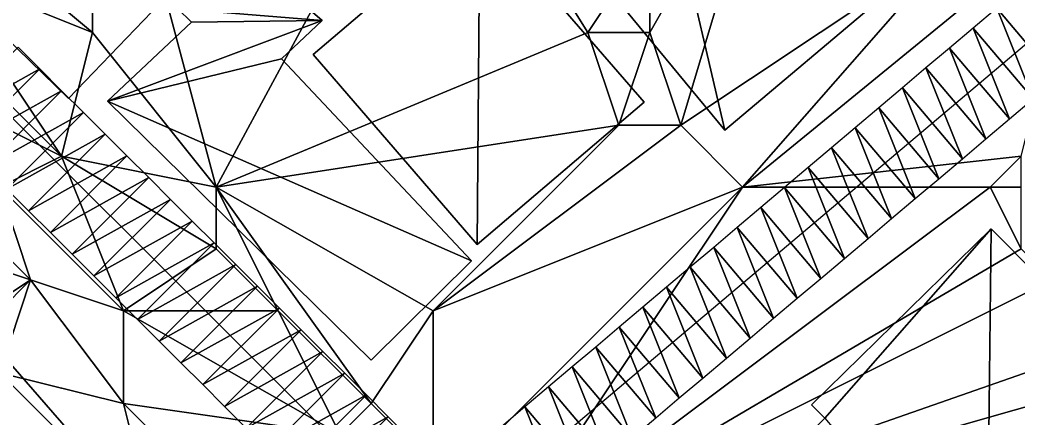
# Model space of a CAD drawing. Header units: metres. Extents: x -1103 to 901, y -902 to 905.
# Drawn here: x -502.7 to -438.2, y 193.1 to 218.8 of the extents above; entities that cross this region are included whole.
import ezdxf

# ---------------------------------------------------------------- set-up
doc = ezdxf.new("R2010")
doc.units = ezdxf.units.M
for name, color, linetype in [('OSM_BUILDING_FOOTPRINTS', 7, 'CONTINUOUS'), ('OSM_BUILDING_ROOFS', 1, 'CONTINUOUS'), ('OSM_BUILDING_WALLS', 8, 'CONTINUOUS'), ('OSM_ROAD_AXES', 2, 'CONTINUOUS'), ('OSM_ROAD_SURFACE', 9, 'CONTINUOUS'), ('OSM_TERRAIN', 3, 'CONTINUOUS')]:
    doc.layers.add(name, color=color, linetype=linetype)

msp = doc.modelspace()

# ---------------------------------------------------------------- linework, layer by layer
at = {"layer": 'OSM_BUILDING_FOOTPRINTS'}
for points in [[(-499.542, 213.724, 10.876), (-511.966, 225.833, 10.876), (-497.63, 240.365, 10.876), (-493.12, 235.975, 10.876), (-496.204, 232.856, 10.876), (-488.775, 224.949, 10.876), (-499.542, 213.724, 10.876)], [(-460.19, 224.728, 11.252), (-467.276, 233.044, 11.252), (-461.119, 237.811, 11.252), (-446.616, 220.581, 11.252), (-457.15, 211.678, 11.252), (-464.833, 221.012, 11.252), (-460.19, 224.728, 11.252)], [(-483.746, 216.566, 11.678), (-472.969, 225.756, 11.678), (-462.368, 213.492, 11.678), (-473.145, 204.291, 11.678), (-483.746, 216.566, 11.678)], [(-479.998, 196.804, 11.977), (-497.021, 213.547, 11.977), (-491.594, 218.667, 11.977), (-492.478, 219.53, 11.977), (-488.798, 223.633, 11.977), (-483.16, 218.767, 11.977), (-485.78, 216.29, 11.977), (-473.51, 203.24, 11.977), (-479.998, 196.804, 11.977)], [(-451.546, 193.929, 11.028), (-439.94, 205.297, 11.028), (-422.132, 187.349, 11.028), (-425.481, 184.075, 11.028), (-434.678, 175.062, 11.028), (-440.227, 180.647, 11.028), (-447.345, 173.68, 11.028), (-446.295, 172.618, 11.028), (-452.065, 166.956, 11.028), (-464.523, 179.508, 11.028), (-450.684, 193.055, 11.028), (-451.546, 193.929, 11.028)], [(-520.82, 178.379, 13.733), (-506.096, 191.02, 13.733), (-508.959, 194.315, 13.733), (-504.604, 198.053, 13.733), (-493.219, 184.97, 13.733), (-512.308, 168.581, 13.733), (-520.82, 178.379, 13.733)]]:
    msp.add_polyline3d(points, close=True, dxfattribs=at)
at = {"layer": 'OSM_BUILDING_ROOFS'}
for points in [[(-511.966, 225.833, 19.276), (-499.542, 213.724, 19.276), (-488.775, 224.949, 19.276)], [(-472.969, 225.756, 23.278), (-483.746, 216.566, 23.278), (-473.145, 204.291, 23.278)], [(-472.969, 225.756, 23.278), (-473.145, 204.291, 23.278), (-462.368, 213.492, 23.278)], [(-460.19, 224.728, 19.652), (-464.833, 221.012, 19.652), (-457.15, 211.678, 19.652)], [(-460.19, 224.728, 19.652), (-457.15, 211.678, 19.652), (-446.616, 220.581, 19.652)], [(-483.16, 218.767, 20.377), (-488.798, 223.633, 20.377), (-492.478, 219.53, 20.377)], [(-483.16, 218.767, 20.377), (-492.478, 219.53, 20.377), (-491.594, 218.667, 20.377)], [(-497.021, 213.547, 20.377), (-485.78, 216.29, 20.377), (-483.16, 218.767, 20.377)], [(-483.16, 218.767, 20.377), (-491.594, 218.667, 20.377), (-497.021, 213.547, 20.377)], [(-497.021, 213.547, 20.377), (-473.51, 203.24, 20.377), (-485.78, 216.29, 20.377)], [(-497.021, 213.547, 20.377), (-479.998, 196.804, 20.377), (-473.51, 203.24, 20.377)], [(-439.94, 205.297, 21.028), (-451.546, 193.929, 21.028), (-450.684, 193.055, 21.028)], [(-440.227, 180.647, 21.028), (-439.94, 205.297, 21.028), (-450.684, 193.055, 21.028)], [(-440.227, 180.647, 21.028), (-422.132, 187.349, 21.028), (-439.94, 205.297, 21.028)], [(-506.096, 191.02, 31.733), (-493.219, 184.97, 31.733), (-504.604, 198.053, 31.733)]]:
    msp.add_3dface(points, dxfattribs=at)
at = {"layer": 'OSM_BUILDING_WALLS'}
for points in [[(-511.966, 225.833, 10.876), (-499.542, 213.724, 10.876), (-499.542, 213.724, 19.276)], [(-511.966, 225.833, 10.876), (-499.542, 213.724, 19.276), (-511.966, 225.833, 19.276)], [(-472.969, 225.756, 11.678), (-483.746, 216.566, 11.678), (-483.746, 216.566, 23.278)], [(-472.969, 225.756, 11.678), (-483.746, 216.566, 23.278), (-472.969, 225.756, 23.278)], [(-462.368, 213.492, 11.678), (-472.969, 225.756, 11.678), (-472.969, 225.756, 23.278)], [(-462.368, 213.492, 11.678), (-472.969, 225.756, 23.278), (-462.368, 213.492, 23.278)], [(-499.542, 213.724, 10.876), (-488.775, 224.949, 10.876), (-488.775, 224.949, 19.276)], [(-499.542, 213.724, 10.876), (-488.775, 224.949, 19.276), (-499.542, 213.724, 19.276)], [(-483.16, 218.767, 11.977), (-488.798, 223.633, 11.977), (-488.798, 223.633, 20.377)], [(-483.16, 218.767, 11.977), (-488.798, 223.633, 20.377), (-483.16, 218.767, 20.377)], [(-464.833, 221.012, 11.252), (-457.15, 211.678, 11.252), (-457.15, 211.678, 19.652)], [(-464.833, 221.012, 11.252), (-457.15, 211.678, 19.652), (-464.833, 221.012, 19.652)], [(-457.15, 211.678, 11.252), (-446.616, 220.581, 11.252), (-446.616, 220.581, 19.652)], [(-457.15, 211.678, 11.252), (-446.616, 220.581, 19.652), (-457.15, 211.678, 19.652)], [(-492.478, 219.53, 11.977), (-491.594, 218.667, 11.977), (-491.594, 218.667, 20.377)], [(-492.478, 219.53, 11.977), (-491.594, 218.667, 20.377), (-492.478, 219.53, 20.377)], [(-491.594, 218.667, 11.977), (-497.021, 213.547, 11.977), (-497.021, 213.547, 20.377)], [(-491.594, 218.667, 11.977), (-497.021, 213.547, 20.377), (-491.594, 218.667, 20.377)], [(-485.78, 216.29, 11.977), (-483.16, 218.767, 11.977), (-483.16, 218.767, 20.377)], [(-485.78, 216.29, 11.977), (-483.16, 218.767, 20.377), (-485.78, 216.29, 20.377)], [(-473.51, 203.24, 11.977), (-485.78, 216.29, 11.977), (-485.78, 216.29, 20.377)], [(-473.51, 203.24, 11.977), (-485.78, 216.29, 20.377), (-473.51, 203.24, 20.377)], [(-483.746, 216.566, 11.678), (-473.145, 204.291, 11.678), (-473.145, 204.291, 23.278)], [(-483.746, 216.566, 11.678), (-473.145, 204.291, 23.278), (-483.746, 216.566, 23.278)], [(-497.021, 213.547, 11.977), (-479.998, 196.804, 11.977), (-479.998, 196.804, 20.377)], [(-497.021, 213.547, 11.977), (-479.998, 196.804, 20.377), (-497.021, 213.547, 20.377)], [(-473.145, 204.291, 11.678), (-462.368, 213.492, 11.678), (-462.368, 213.492, 23.278)], [(-473.145, 204.291, 11.678), (-462.368, 213.492, 23.278), (-473.145, 204.291, 23.278)], [(-439.94, 205.297, 11.028), (-451.546, 193.929, 11.028), (-451.546, 193.929, 21.028)], [(-439.94, 205.297, 11.028), (-451.546, 193.929, 21.028), (-439.94, 205.297, 21.028)], [(-422.132, 187.349, 11.028), (-439.94, 205.297, 11.028), (-439.94, 205.297, 21.028)], [(-422.132, 187.349, 11.028), (-439.94, 205.297, 21.028), (-422.132, 187.349, 21.028)], [(-479.998, 196.804, 11.977), (-473.51, 203.24, 11.977), (-473.51, 203.24, 20.377)], [(-479.998, 196.804, 11.977), (-473.51, 203.24, 20.377), (-479.998, 196.804, 20.377)], [(-493.219, 184.97, 13.733), (-504.604, 198.053, 13.733), (-504.604, 198.053, 31.733)], [(-493.219, 184.97, 13.733), (-504.604, 198.053, 31.733), (-493.219, 184.97, 31.733)], [(-451.546, 193.929, 11.028), (-450.684, 193.055, 11.028), (-450.684, 193.055, 21.028)], [(-451.546, 193.929, 11.028), (-450.684, 193.055, 21.028), (-451.546, 193.929, 21.028)]]:
    msp.add_3dface(points, dxfattribs=at)
at = {"layer": 'OSM_ROAD_AXES'}
for points in [[(-361.459, 281.704, 11.575), (-475.743, 185.059, 13.242), (-568.428, 108.563, 15.081), (-658.459, 30.519, 14.781), (-712.633, -16.991, 17.947), (-735.857, -37.053, 19.852), (-738.543, -38.988, 20.274), (-740.676, -40.835, 20.932), (-812.988, -100.179, 24.888), (-836.908, -123.458, 22.18), (-868.952, -154.745, 17.428), (-897.758, -186.208, 15.969), (-899.913, -187.933, 15.965)], [(-475.743, 185.059, 13.242), (-531.996, 241.26, 11.004)]]:
    msp.add_polyline3d(points, dxfattribs=at)
at = {"layer": 'OSM_ROAD_SURFACE'}
for points in [[(-438.061, 220.854, 14.045), (-439.585, 219.565, 13.97), (-435.711, 214.983, 14.072)], [(-439.585, 219.565, 13.97), (-441.109, 218.276, 13.895), (-437.235, 213.695, 14.002)], [(-439.585, 219.565, 13.97), (-437.235, 213.695, 14.002), (-435.711, 214.983, 14.072)], [(-441.109, 218.276, 13.895), (-442.633, 216.988, 13.82), (-438.758, 212.406, 13.927)], [(-441.109, 218.276, 13.895), (-438.758, 212.406, 13.927), (-437.235, 213.695, 14.002)], [(-501.396, 215.636, 14.038), (-502.802, 217.041, 13.875), (-507.749, 212.089, 13.896)], [(-442.633, 216.988, 13.82), (-444.156, 215.699, 13.745), (-440.282, 211.118, 13.852)], [(-442.633, 216.988, 13.82), (-440.282, 211.118, 13.852), (-438.758, 212.406, 13.927)], [(-501.396, 215.636, 14.038), (-507.749, 212.089, 13.896), (-506.343, 210.684, 14.064)], [(-499.989, 214.231, 14.201), (-501.396, 215.636, 14.038), (-506.343, 210.684, 14.064)], [(-444.156, 215.699, 13.745), (-445.68, 214.411, 13.67), (-441.806, 209.829, 13.777)], [(-444.156, 215.699, 13.745), (-441.806, 209.829, 13.777), (-440.282, 211.118, 13.852)], [(-499.989, 214.231, 14.201), (-506.343, 210.684, 14.064), (-504.937, 209.279, 14.231)], [(-498.583, 212.826, 14.314), (-499.989, 214.231, 14.201), (-504.937, 209.279, 14.231)], [(-445.68, 214.411, 13.67), (-447.204, 213.122, 13.595), (-443.33, 208.54, 13.611)], [(-445.68, 214.411, 13.67), (-443.33, 208.54, 13.611), (-441.806, 209.829, 13.777)], [(-498.583, 212.826, 14.314), (-504.937, 209.279, 14.231), (-503.53, 207.874, 14.386)], [(-497.177, 211.421, 14.353), (-498.583, 212.826, 14.314), (-503.53, 207.874, 14.386)], [(-447.204, 213.122, 13.595), (-448.728, 211.833, 13.52), (-444.854, 207.252, 13.518)], [(-447.204, 213.122, 13.595), (-444.854, 207.252, 13.518), (-443.33, 208.54, 13.611)], [(-448.728, 211.833, 13.52), (-450.252, 210.545, 13.445), (-446.377, 205.963, 13.496)], [(-448.728, 211.833, 13.52), (-446.377, 205.963, 13.496), (-444.854, 207.252, 13.518)], [(-497.177, 211.421, 14.353), (-503.53, 207.874, 14.386), (-502.124, 206.469, 14.479)], [(-495.77, 210.016, 14.392), (-497.177, 211.421, 14.353), (-502.124, 206.469, 14.479)], [(-450.252, 210.545, 13.445), (-451.775, 209.256, 13.37), (-447.901, 204.675, 13.475)], [(-450.252, 210.545, 13.445), (-447.901, 204.675, 13.475), (-446.377, 205.963, 13.496)], [(-495.77, 210.016, 14.392), (-502.124, 206.469, 14.479), (-500.718, 205.064, 14.573)], [(-494.364, 208.611, 14.449), (-495.77, 210.016, 14.392), (-500.718, 205.064, 14.573)], [(-451.775, 209.256, 13.37), (-453.299, 207.967, 13.265), (-449.425, 203.386, 13.453)], [(-451.775, 209.256, 13.37), (-449.425, 203.386, 13.453), (-447.901, 204.675, 13.475)], [(-494.364, 208.611, 14.449), (-500.718, 205.064, 14.573), (-499.311, 203.659, 14.666)], [(-492.958, 207.206, 14.568), (-494.364, 208.611, 14.449), (-499.311, 203.659, 14.666)], [(-453.299, 207.967, 13.265), (-454.823, 206.679, 13.243), (-450.949, 202.097, 13.432)], [(-453.299, 207.967, 13.265), (-450.949, 202.097, 13.432), (-449.425, 203.386, 13.453)], [(-492.958, 207.206, 14.568), (-499.311, 203.659, 14.666), (-497.905, 202.253, 14.76)], [(-491.551, 205.8, 14.686), (-492.958, 207.206, 14.568), (-497.905, 202.253, 14.76)], [(-454.823, 206.679, 13.243), (-456.347, 205.39, 13.221), (-452.472, 200.809, 13.41)], [(-454.823, 206.679, 13.243), (-452.472, 200.809, 13.41), (-450.949, 202.097, 13.432)], [(-491.551, 205.8, 14.686), (-497.905, 202.253, 14.76), (-496.499, 200.848, 14.853)], [(-490.145, 204.395, 14.804), (-491.551, 205.8, 14.686), (-496.499, 200.848, 14.853)], [(-456.347, 205.39, 13.221), (-457.871, 204.102, 13.2), (-453.996, 199.52, 13.388)], [(-456.347, 205.39, 13.221), (-453.996, 199.52, 13.388), (-452.472, 200.809, 13.41)], [(-490.145, 204.395, 14.804), (-496.499, 200.848, 14.853), (-495.092, 199.443, 14.816)], [(-488.739, 202.99, 14.754), (-490.145, 204.395, 14.804), (-495.092, 199.443, 14.816)], [(-457.871, 204.102, 13.2), (-459.394, 202.813, 13.178), (-455.52, 198.232, 13.367)], [(-457.871, 204.102, 13.2), (-455.52, 198.232, 13.367), (-453.996, 199.52, 13.388)], [(-488.739, 202.99, 14.754), (-495.092, 199.443, 14.816), (-493.686, 198.038, 14.741)], [(-487.332, 201.585, 14.685), (-488.739, 202.99, 14.754), (-493.686, 198.038, 14.741)], [(-459.394, 202.813, 13.178), (-460.918, 201.524, 13.189), (-457.044, 196.943, 13.345)], [(-459.394, 202.813, 13.178), (-457.044, 196.943, 13.345), (-455.52, 198.232, 13.367)], [(-487.332, 201.585, 14.685), (-493.686, 198.038, 14.741), (-492.28, 196.633, 14.666)], [(-485.926, 200.18, 14.6), (-487.332, 201.585, 14.685), (-492.28, 196.633, 14.666)], [(-460.918, 201.524, 13.189), (-462.442, 200.236, 13.204), (-458.568, 195.654, 13.324)], [(-460.918, 201.524, 13.189), (-458.568, 195.654, 13.324), (-457.044, 196.943, 13.345)], [(-485.926, 200.18, 14.6), (-492.28, 196.633, 14.666), (-490.873, 195.228, 14.591)], [(-484.52, 198.775, 14.465), (-485.926, 200.18, 14.6), (-490.873, 195.228, 14.591)], [(-462.442, 200.236, 13.204), (-463.966, 198.947, 13.218), (-460.091, 194.366, 13.302)], [(-462.442, 200.236, 13.204), (-460.091, 194.366, 13.302), (-458.568, 195.654, 13.324)], [(-484.52, 198.775, 14.465), (-490.873, 195.228, 14.591), (-489.467, 193.823, 14.515)], [(-483.113, 197.37, 14.33), (-484.52, 198.775, 14.465), (-489.467, 193.823, 14.515)], [(-463.966, 198.947, 13.218), (-465.49, 197.659, 13.233), (-461.615, 193.077, 13.28)], [(-463.966, 198.947, 13.218), (-461.615, 193.077, 13.28), (-460.091, 194.366, 13.302)], [(-483.113, 197.37, 14.33), (-489.467, 193.823, 14.515), (-488.061, 192.418, 14.427)], [(-481.707, 195.965, 14.195), (-483.113, 197.37, 14.33), (-488.061, 192.418, 14.427)], [(-465.49, 197.659, 13.233), (-467.013, 196.37, 13.247), (-463.139, 191.789, 13.259)], [(-465.49, 197.659, 13.233), (-463.139, 191.789, 13.259), (-461.615, 193.077, 13.28)], [(-467.013, 196.37, 13.247), (-468.537, 195.081, 13.262), (-464.663, 190.5, 13.237)], [(-467.013, 196.37, 13.247), (-464.663, 190.5, 13.237), (-463.139, 191.789, 13.259)], [(-481.707, 195.965, 14.195), (-488.061, 192.418, 14.427), (-486.654, 191.013, 14.317)], [(-480.301, 194.56, 14.09), (-481.707, 195.965, 14.195), (-486.654, 191.013, 14.317)], [(-468.537, 195.081, 13.262), (-470.061, 193.793, 13.277), (-466.187, 189.211, 13.216)], [(-468.537, 195.081, 13.262), (-466.187, 189.211, 13.216), (-464.663, 190.5, 13.237)], [(-480.301, 194.56, 14.09), (-486.654, 191.013, 14.317), (-485.248, 189.608, 14.23)], [(-478.894, 193.155, 13.99), (-480.301, 194.56, 14.09), (-485.248, 189.608, 14.23)], [(-470.061, 193.793, 13.277), (-471.585, 192.504, 13.295), (-467.71, 187.923, 13.194)], [(-470.061, 193.793, 13.277), (-467.71, 187.923, 13.194), (-466.187, 189.211, 13.216)], [(-478.894, 193.155, 13.99), (-485.248, 189.608, 14.23), (-483.842, 188.203, 14.021)], [(-477.488, 191.75, 13.857), (-478.894, 193.155, 13.99), (-483.842, 188.203, 14.021)]]:
    msp.add_3dface(points, dxfattribs=at)
at = {"layer": 'OSM_TERRAIN'}
for points in [[(-510, 228, 13.622), (-498, 218, 13.766), (-498, 238, 13.759)], [(-498, 218, 13.766), (-490, 208, 14.167), (-498, 238, 13.759)], [(-490, 208, 14.167), (-476, 234, 13.98), (-498, 238, 13.759)], [(-490, 208, 14.167), (-466, 218, 13.718), (-476, 234, 13.98)], [(-466, 218, 13.718), (-462, 224, 13.604), (-476, 234, 13.98)], [(-462, 218, 13.282), (-454, 232, 13.321), (-462, 224, 13.604)], [(-462, 218, 13.282), (-460, 212, 13.365), (-454, 232, 13.321)], [(-454, 232, 13.321), (-460, 212, 13.365), (-442, 224, 13.475)], [(-508, 222, 13.249), (-498, 218, 13.766), (-510, 228, 13.622)], [(-438, 210, 13.882), (-434, 226, 14.213), (-456, 208, 13.137)], [(-456, 208, 13.137), (-434, 226, 14.213), (-442, 224, 13.475)], [(-466, 218, 13.718), (-462, 218, 13.282), (-462, 224, 13.604)], [(-460, 212, 13.365), (-456, 208, 13.137), (-442, 224, 13.475)], [(-500, 210, 14.603), (-508, 222, 13.249), (-510, 220, 13.479)], [(-500, 210, 14.603), (-498, 218, 13.766), (-508, 222, 13.249)], [(-512, 216, 13.35), (-500, 210, 14.603), (-510, 220, 13.479)], [(-500, 210, 14.603), (-490, 208, 14.167), (-498, 218, 13.766)], [(-464, 212, 13.931), (-466, 218, 13.718), (-490, 208, 14.167)], [(-464, 212, 13.931), (-462, 218, 13.282), (-466, 218, 13.718)], [(-464, 212, 13.931), (-460, 212, 13.365), (-462, 218, 13.282)], [(-504, 208, 14.303), (-500, 210, 14.603), (-512, 216, 13.35)], [(-476, 200, 14.062), (-464, 212, 13.931), (-490, 208, 14.167)], [(-476, 200, 14.062), (-456, 208, 13.137), (-460, 212, 13.365)], [(-476, 200, 14.062), (-460, 212, 13.365), (-464, 212, 13.931)], [(-496, 200, 14.834), (-500, 210, 14.603), (-504, 208, 14.303)], [(-496, 200, 14.834), (-490, 204, 14.806), (-500, 210, 14.603)], [(-490, 204, 14.806), (-490, 208, 14.167), (-500, 210, 14.603)], [(-456, 208, 13.137), (-440, 208, 13.594), (-438, 210, 13.882)], [(-440, 208, 13.594), (-438, 208, 13.902), (-438, 210, 13.882)], [(-514, 206, 14.762), (-502, 202, 14.926), (-508, 208, 14.867)], [(-502, 202, 14.926), (-504, 208, 14.303), (-508, 208, 14.867)], [(-502, 202, 14.926), (-496, 200, 14.834), (-504, 208, 14.303)], [(-486, 200, 14.61), (-480, 194, 14.035), (-490, 208, 14.167)], [(-480, 194, 14.035), (-476, 200, 14.062), (-490, 208, 14.167)], [(-486, 200, 14.61), (-490, 208, 14.167), (-490, 204, 14.806)], [(-472, 184, 13.088), (-456, 208, 13.137), (-476, 188, 13.268)], [(-476, 188, 13.268), (-456, 208, 13.137), (-476, 200, 14.062)], [(-472, 184, 13.088), (-440, 208, 13.594), (-456, 208, 13.137)], [(-472, 184, 13.088), (-438, 204, 13.203), (-440, 208, 13.594)], [(-438, 204, 13.203), (-438, 208, 13.902), (-440, 208, 13.594)], [(-508, 198, 15.159), (-502, 202, 14.926), (-514, 206, 14.762)], [(-496, 200, 14.834), (-486, 200, 14.61), (-490, 204, 14.806)], [(-472, 184, 13.088), (-436, 202, 13.21), (-438, 204, 13.203)], [(-508, 198, 15.159), (-504, 200, 15.217), (-502, 202, 14.926)], [(-496, 194, 15.168), (-502, 202, 14.926), (-504, 196, 16.234)], [(-504, 196, 16.234), (-502, 202, 14.926), (-504, 200, 15.217)], [(-496, 194, 15.168), (-496, 200, 14.834), (-502, 202, 14.926)], [(-472, 184, 13.088), (-432, 198, 13.225), (-436, 202, 13.21)], [(-496, 194, 15.168), (-482, 192, 13.752), (-496, 200, 14.834)], [(-496, 200, 14.834), (-482, 192, 13.752), (-486, 200, 14.61)], [(-482, 192, 13.752), (-480, 194, 14.035), (-486, 200, 14.61)], [(-476, 190, 13.654), (-476, 200, 14.062), (-480, 194, 14.035)], [(-476, 190, 13.654), (-476, 188, 13.268), (-476, 200, 14.062)], [(-472, 184, 13.088), (-430, 196, 13.235), (-432, 198, 13.225)], [(-514, 186, 16.42), (-494, 186, 16.208), (-504, 196, 16.234)], [(-494, 186, 16.208), (-496, 194, 15.168), (-504, 196, 16.234)], [(-424, 186, 13.109), (-430, 196, 13.235), (-472, 184, 13.088)], [(-494, 186, 16.208), (-492, 190, 14.853), (-496, 194, 15.168)], [(-492, 190, 14.853), (-482, 192, 13.752), (-496, 194, 15.168)], [(-482, 192, 13.752), (-476, 190, 13.654), (-480, 194, 14.035)]]:
    msp.add_3dface(points, dxfattribs=at)

doc.saveas('drawing.dxf')
